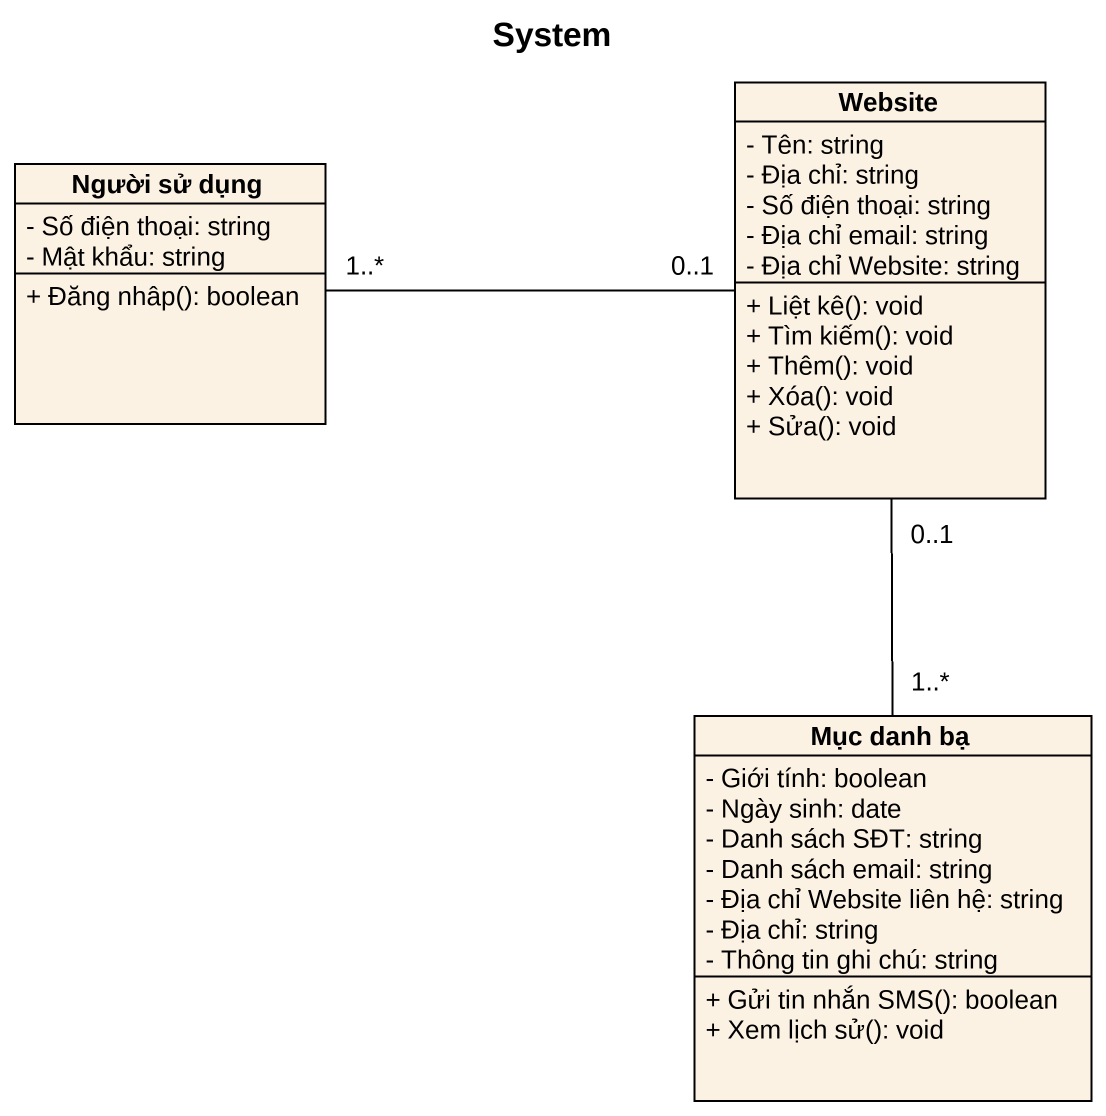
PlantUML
@startuml
title System
hide circle
hide empty members
skinparam classAttributeIconSize 0
class Website {
  - Tên: string
  - Địa chỉ: string
  - Số điện thoại: string
  - Địa chỉ email: string
  - Địa chỉ Website: string
  + Liệt kê(): void
  + Tìm kiếm(): void
  + Thêm(): void
  + Xóa(): void
  + Sửa(): void
}
class "Người sử dụng" as Người_sử_dụng {
  - Số điện thoại: string
  - Mật khẩu: string
  + Đăng nhâp(): boolean
}
class "Mục danh bạ" as Mục_danh_bạ {
  - Giới tính: boolean
  - Ngày sinh: date
  - Danh sách SĐT: string
  - Danh sách email: string
  - Địa chỉ Website liên hệ: string
  - Địa chỉ: string
  - Thông tin ghi chú: string
  + Gửi tin nhắn SMS(): boolean
  + Xem lịch sử(): void
}
Website "0..1" -- "1..*" Mục_danh_bạ
Người_sử_dụng "1..*" -right- "0..1" Website
@enduml
